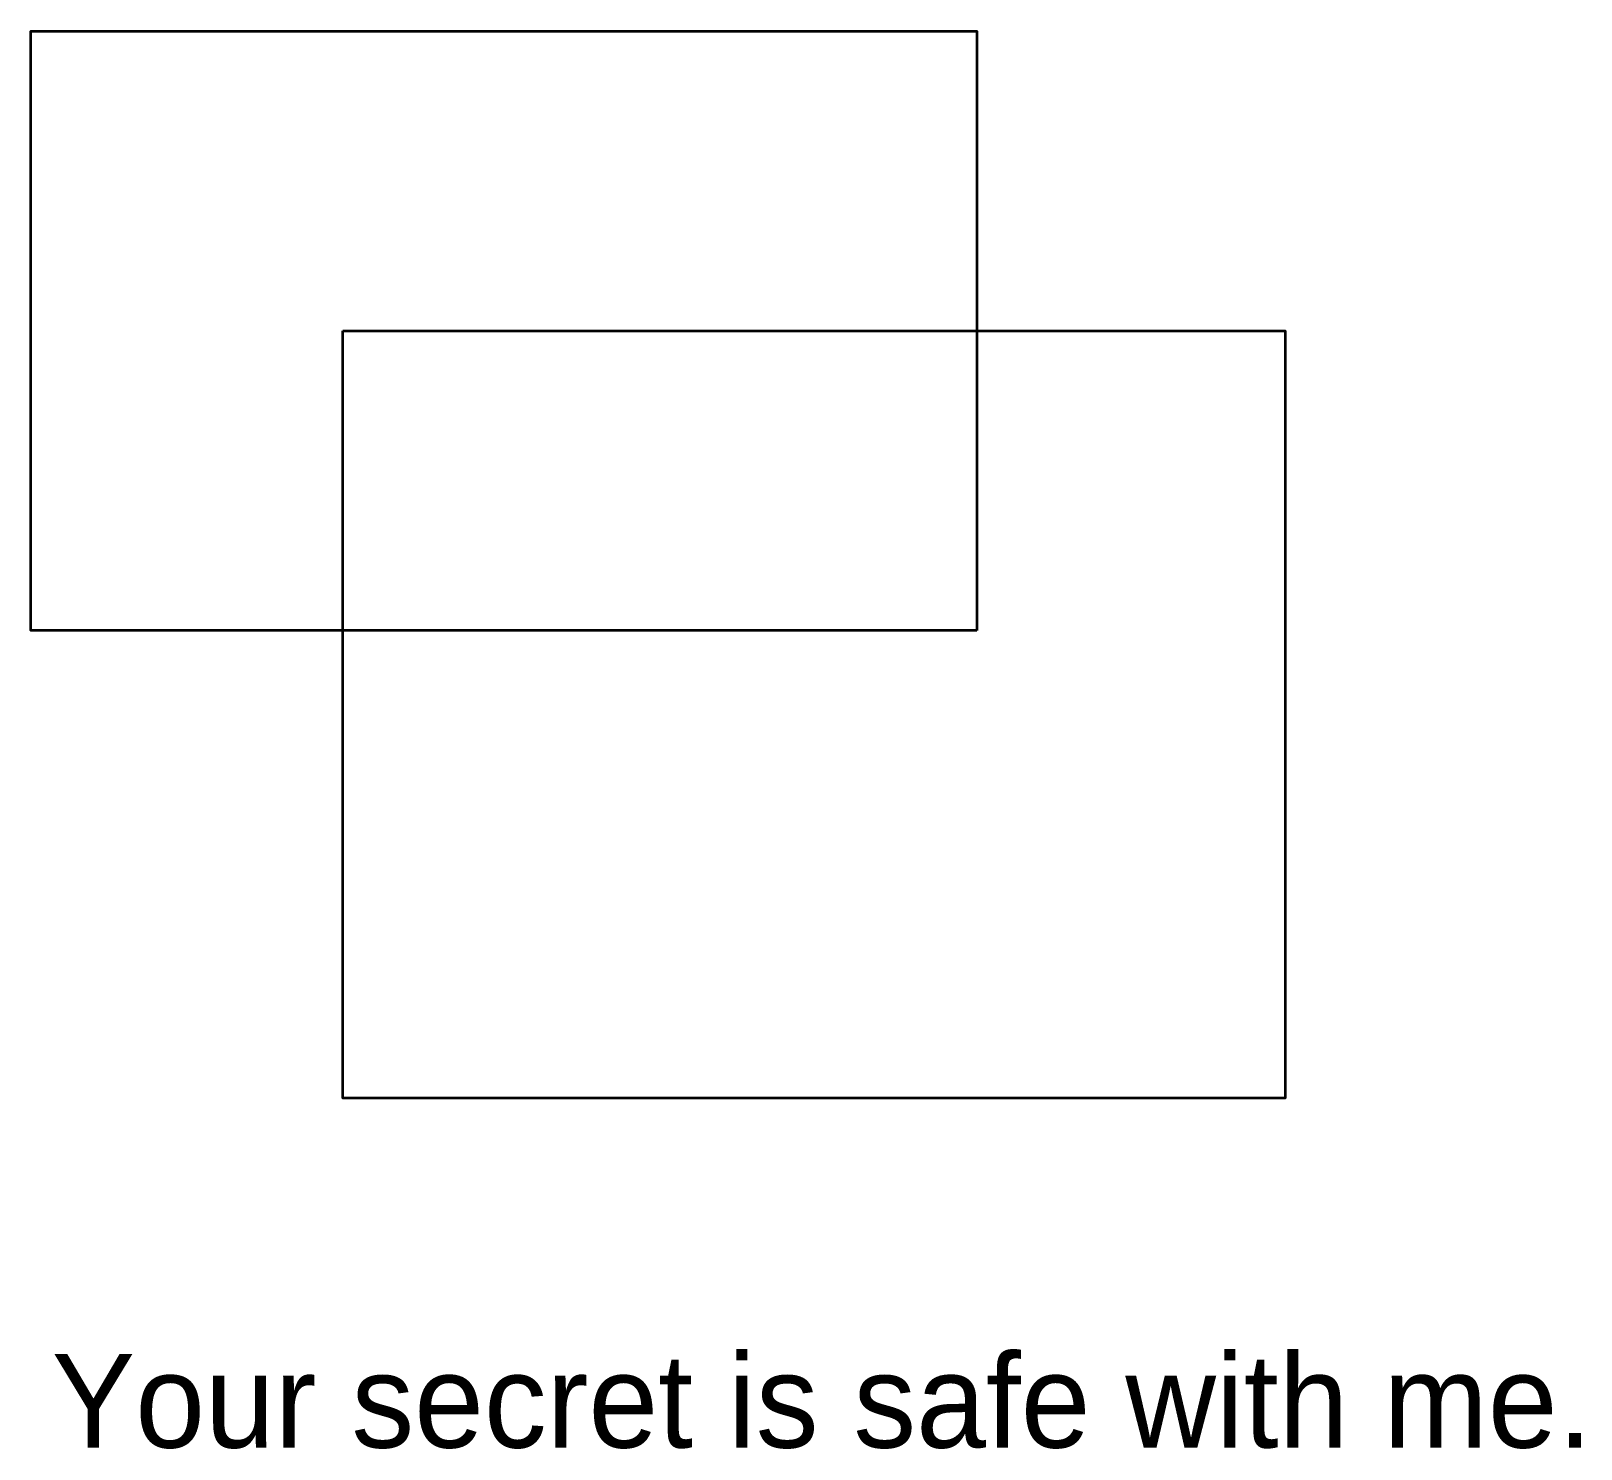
# Model space of a CAD drawing. Header units: inches. Extents: x 83 to 559, y -603 to -168.
import ezdxf

# ---------------------------------------------------------------- set-up
doc = ezdxf.new("R2010")
doc.units = ezdxf.units.IN
doc.header["$MEASUREMENT"] = 0
doc.layers.add('Layer 1', color=7, linetype='Continuous')

msp = doc.modelspace()

# ---------------------------------------------------------------- linework, layer by layer
at = {"layer": 'Layer 1', "color": 179, "lineweight": 35, "true_color": 0x231f20}
for points in [[(373.79, -351.74), (83.26, -351.74), (83.26, -167.53), (373.79, -167.53), (373.79, -351.74)], [(179.05, -259.63), (468.53, -259.63), (468.53, -495.42), (179.05, -495.42), (179.05, -259.63)]]:
    msp.add_lwpolyline(points, dxfattribs=at)

# ---------------------------------------------------------------- texts
at = {"layer": 'Layer 1', "color": 179, "true_color": 0x231f20, "insert": (89.58, -603.17), "char_height": 28.8191, "attachment_point": 7}
msp.add_mtext('\\fMyriad Pro|b0|i0|c0|p34;\\W1;Your secret is safe with me.', dxfattribs=at)

doc.saveas('drawing.dxf')
